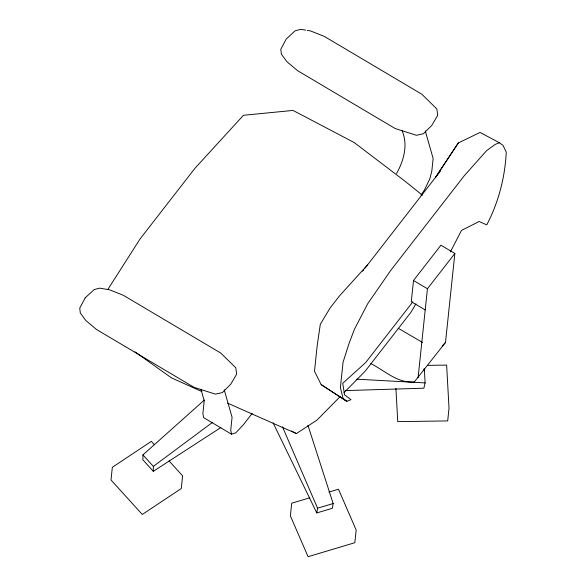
<?xml version="1.0" encoding="UTF-8"?>
<svg xmlns="http://www.w3.org/2000/svg" width="586" height="586" viewBox="0 0 586 586"><rect width="100%" height="100%" fill="white"/><g stroke="black" fill="none" stroke-linecap="round" stroke-linejoin="round"><path stroke-width="0.88" d="M204.353 400.055L142.925 454.883L142.896 459.827L153.32 471.312L220.878 427.524M153.32 471.312L153.349 466.375L142.925 454.883M370.828 363.576C384.68 370.572 397.645 383.574 414.361 381.882L445.507 342.429L454.853 253.467L440.921 245.212L413.504 280.504L411.277 301.687L425.209 309.95M418.089 377.721L427.436 288.766L454.853 253.467M307.921 425.26L333.156 503.535L332.365 508.274L316.784 512.94L317.575 508.201L282.481 426.85M423.912 370.293L424.315 368.528L425.114 382.9L423.89 388.196L345.594 390.591M396.568 173.507C403.783 160.762 408.215 144.779 402.077 130.751M450.385 251.892L461.526 230.379L479.216 221.486L486.754 224.885C498.518 202.448 505.007 177.433 506.253 152.162L503.015 145.335L499.338 142.75L480.102 132.421L458.289 142.962L435.764 177.06L458.289 142.962M415.972 303.819L410.823 312.419L365.129 371.246L343.967 392.723M107.824 289.477L140.076 238.934L194.911 168.343L243.446 115.288L293.015 110.432L354.156 142.523L405.314 181.44L422.381 195.197M421.019 195.138L424.432 190.025L429.794 178.906L431.801 171.178L433.135 158.469L425.275 130.898M252.214 413.364L243.249 424.901L235.836 432.82L231.499 434.182L203.635 417.664L202.881 413.496L204.214 400.787L201.02 389.587M362.653 271.186L363.716 269.816M364.866 268.337L440.555 170.9M412.903 301.746L365.664 362.566L342.715 383.325L344.575 394.81L350.977 399.674L346.853 401.322L321.179 384.628L314.499 371.253L317.165 345.835L320.322 324.234L330.123 307.95L339.484 295.908L367.444 265.026M442.313 345.989L445.507 342.429M340.122 396.627L317.033 420.059L296.362 433.581L227.544 403.124M153.349 466.375L212.718 422.228M499.338 142.75L495.214 144.398L486.548 150.712L464.149 175.888L391.03 270.014L367.744 303.658L354.42 329.31L348.963 343.66L343.059 362.251L340.385 387.668L343.176 398.729L346.853 401.322L321.179 384.628M309.899 497.756L291.718 503.198L290.385 515.907L308.082 556.7L354.83 542.709L356.163 530L338.466 489.207L328.944 492.057M317.575 508.201L333.156 503.535M427.568 365.364L446.635 365.093L449.015 408.215L447.682 420.924L397.755 421.62L395.916 388.386M356.698 379.193L425.114 382.9M305.658 30.142L300.647 29.3L295.124 30.824L286.239 39.028L280.811 49.246L281.353 54.132L286.847 61.647L297.637 70.708L395.162 128.524L416.456 135.293L423.385 133.769L431.831 125.338L437.698 115.339L436.878 108.996L421.817 94.214L324.292 36.398L310.668 30.985L307.328 30.421M201.936 391.595L171.376 377.831L135.014 351.842M422.484 342.422L398.246 328.277M291.535 430.952L296.362 433.581M413.504 280.504L427.436 288.766M154.396 444.745L151.334 441.368L112.344 467.284L111.003 479.985L142.281 514.464L181.279 488.548L182.612 475.839L169.12 460.97M273.069 422.777L316.784 512.94M224.211 389.734L232.078 417.305L230.745 430.014L231.499 434.182M85.182 297.864L79.747 308.09L80.297 312.968L85.79 320.483L96.58 329.544L194.098 387.361L215.399 394.129L222.321 392.605L230.774 384.182L236.634 374.183L235.821 367.84L220.754 353.05L123.228 295.234L109.611 289.821L99.583 288.136L94.068 289.66L85.182 297.864"/></g></svg>
